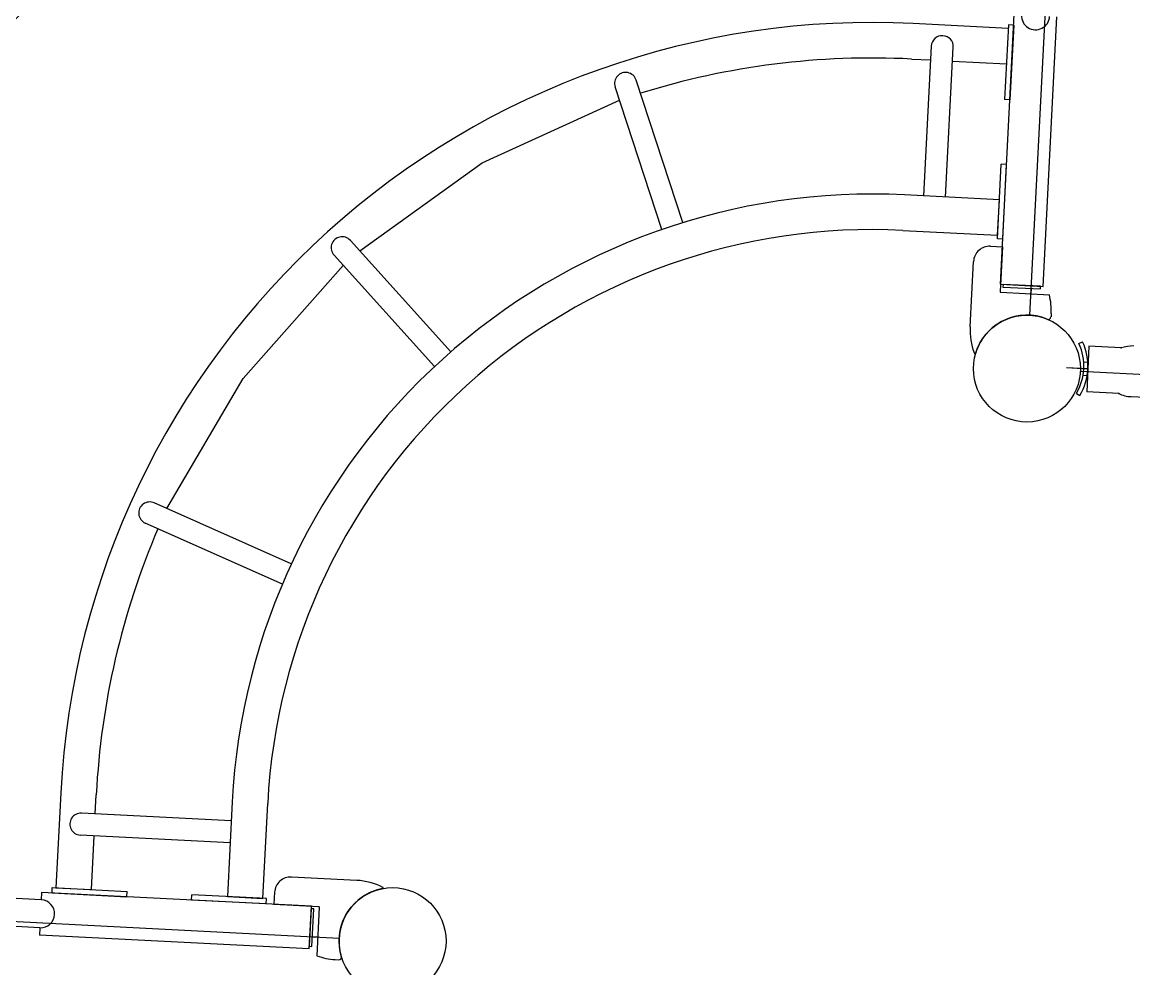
# Model space of a CAD drawing. Header units: feet. Extents: x 10084 to 13321, y 3329 to 8503.
# Drawn here: x 11186.77 to 11191.1, y 5252.145 to 5255.834 of the extents above; entities that cross this region are included whole.
import ezdxf

# ---------------------------------------------------------------- set-up
doc = ezdxf.new("R2010")
doc.units = ezdxf.units.FT
doc.header["$LTSCALE"] = 40
doc.header["$MEASUREMENT"] = 0
doc.layers.add('amenity center', color=31, linetype='Continuous')

msp = doc.modelspace()

# ---------------------------------------------------------------- linework, layer by layer
at = {"layer": 'amenity center', "color": 7, "ltscale": 100}
for p, q in [((11190.8813, 5258.3542), (11190.6942, 5254.6923)), ((11190.5804, 5254.8128), (11190.6341, 5255.8636)), ((11190.7469, 5254.8043), (11190.8006, 5255.8551)), ((11190.6105, 5255.8099), (11190.241, 5255.8288)), ((11190.6112, 5255.824), (11190.5964, 5255.5328)), ((11190.632, 5255.823), (11190.6112, 5255.824)), ((11190.632, 5255.823), (11190.6172, 5255.5317)), ((11190.2814, 5255.1572), (11190.3112, 5255.7409)), ((11190.367, 5255.1529), (11190.3968, 5255.7365)), ((11190.234, 5255.6906), (11190.3084, 5255.6868)), ((11190.3941, 5255.6824), (11190.6035, 5255.6717)), ((11189.3432, 5255.0531), (11189.1612, 5255.6085)), ((11189.2617, 5255.0264), (11189.0797, 5255.5818)), ((11190.6172, 5255.5317), (11190.5964, 5255.5328)), ((11190.5686, 5254.9899), (11190.5835, 5255.2811)), ((11190.6043, 5255.2801), (11190.5835, 5255.2811)), ((11190.5894, 5254.9888), (11190.6043, 5255.2801)), ((11190.5764, 5255.1422), (11190.2069, 5255.161)), ((11190.5693, 5255.004), (11190.5764, 5255.1422)), ((11188.4397, 5254.5496), (11188.048, 5254.9835)), ((11190.1998, 5255.0229), (11190.5693, 5255.004)), ((11190.5894, 5254.9888), (11190.5686, 5254.9899)), ((11190.5411, 5254.9609), (11190.5879, 5254.9585)), ((11190.5879, 5254.9585), (11190.579, 5254.7842)), ((11188.376, 5254.4922), (11187.9844, 5254.926)), ((11190.4625, 5254.6471), (11190.4755, 5254.9017)), ((11190.5804, 5254.8128), (11190.7469, 5254.8043)), ((11190.5908, 5254.8123), (11190.5903, 5254.8019)), ((11190.7365, 5254.8049), (11190.5908, 5254.8123)), ((11190.5813, 5254.7815), (11190.771, 5254.7719)), ((11190.5903, 5254.8019), (11190.736, 5254.7945)), ((11190.6995, 5254.7963), (11190.6985, 5254.7756)), ((11190.736, 5254.7945), (11190.7365, 5254.8049)), ((11190.778, 5254.6988), (11190.7774, 5254.686)), ((11190.8864, 5254.5818), (11190.9006, 5254.5883)), ((11190.9253, 5254.571), (11190.9163, 5254.3941)), ((11191.0502, 5254.5646), (11190.9253, 5254.571)), ((11190.9221, 5254.5086), (11190.9049, 5254.5094)), ((11190.9208, 5254.4826), (11190.8375, 5254.4868)), ((11190.9213, 5254.4829), (11190.838, 5254.4872)), ((11190.8917, 5254.4736), (11194.5535, 5254.2865)), ((11190.9195, 5254.4565), (11190.9023, 5254.4574)), ((11190.8764, 5254.3873), (11190.8899, 5254.3794)), ((11191.0411, 5254.3877), (11190.9163, 5254.3941)), ((11192.6089, 5254.2972), (11191.0897, 5254.3748)), ((11187.8179, 5253.723), (11187.284, 5253.9607)), ((11187.7831, 5253.6446), (11187.2491, 5253.8823)), ((11186.92, 5252.8306), (11186.9011, 5252.461)), ((11187.0543, 5252.749), (11187.0581, 5252.8235)), ((11187.5877, 5252.7964), (11187.5688, 5252.4269)), ((11187.707, 5252.4199), (11187.7259, 5252.7894)), ((11187.5839, 5252.722), (11187.0003, 5252.7518)), ((11187.5795, 5252.6363), (11186.9959, 5252.6661)), ((11187.0393, 5252.454), (11187.0499, 5252.6634)), ((11186.8439, 5252.4145), (11185.5123, 5252.4826)), ((11188.0729, 5252.4898), (11187.8183, 5252.5028)), ((11188.0043, 5252.2639), (11184.3425, 5252.4509)), ((11186.8453, 5252.443), (11186.8439, 5252.4145)), ((11187.896, 5252.3894), (11186.8453, 5252.443)), ((11186.8859, 5252.441), (11186.887, 5252.4618)), ((11186.8859, 5252.441), (11187.1772, 5252.4261)), ((11186.887, 5252.4618), (11187.1782, 5252.4469)), ((11186.9011, 5252.461), (11187.0393, 5252.454)), ((11187.1772, 5252.4261), (11187.1782, 5252.4469)), ((11187.4288, 5252.4132), (11187.4299, 5252.434)), ((11187.7211, 5252.4192), (11187.4299, 5252.434)), ((11187.7527, 5252.4436), (11187.7503, 5252.3968)), ((11187.7201, 5252.3984), (11187.4288, 5252.4132)), ((11187.5688, 5252.4269), (11187.707, 5252.4199)), ((11187.7201, 5252.3984), (11187.7211, 5252.4192)), ((11187.7503, 5252.3968), (11187.9247, 5252.3879)), ((11187.8875, 5252.2229), (11187.896, 5252.3894)), ((11187.9271, 5252.3853), (11187.9174, 5252.1957)), ((11186.8383, 5252.3051), (11185.5067, 5252.3731)), ((11187.8955, 5252.379), (11187.8881, 5252.2333)), ((11187.9059, 5252.3784), (11187.8955, 5252.379)), ((11187.8985, 5252.2328), (11187.9059, 5252.3784)), ((11186.8383, 5252.3051), (11186.8368, 5252.2766)), ((11187.8875, 5252.2229), (11186.8368, 5252.2766)), ((11187.9211, 5252.2681), (11187.9003, 5252.2692)), ((11187.8881, 5252.2333), (11187.8985, 5252.2328)), ((11187.9893, 5252.1812), (11188.0021, 5252.1806))]:
    msp.add_line(p, q, dxfattribs=at)
at = {"layer": 'amenity center', "color": 7, "ltscale": 100, "flags": 128}
for points in [[(11188.0843, 5254.9433), (11188.5617, 5255.2862), (11189.0965, 5255.5304)], [(11187.3334, 5253.9387), (11187.6308, 5254.4458), (11188.0206, 5254.8858)]]:
    msp.add_lwpolyline(points, dxfattribs=at)
at = {"layer": 'amenity center', "color": 7, "ltscale": 100}
for centre in [(11190.6836, 5254.4842), (11188.2124, 5252.2533)]:
    msp.add_circle(centre, 0.2083, dxfattribs=at)
for centre, radius, start, end in [((11190.0796, 5252.6691), 5.4136, 87.0756, 177.0756), ((11190.0796, 5252.6691), 5.2753, 87.0756, 177.0756), ((11190.0796, 5252.6691), 4.6067, 87.0756, 177.0756), ((11190.7173, 5255.8593), 0.0548, 177.0756, 357.0756), ((11190.0796, 5252.6691), 3.1638, 87.0756, 177.0756), ((11190.354, 5255.7387), 0.0429, 357.0756, 177.0756), ((11190.0796, 5252.6691), 3.0254, 87.0756, 107.3378), ((11189.1203, 5255.5955), 0.0429, 17.751, 198.5487), ((11190.0796, 5252.6691), 2.4951, 87.0756, 177.0756), ((11190.0796, 5252.6691), 2.3568, 87.0756, 177.0756), ((11188.016, 5254.955), 0.0429, 41.6781, 222.4731), ((11190.5379, 5254.8985), 0.0625, 87.0756, 177.0756), ((11190.5815, 5254.784), 0.0025, 177.0756, 267.0756), ((11190.5283, 5254.7116), 0.25, 357.0756, 13.9517), ((11190.6836, 5254.4843), 0.2083, 67.6044, 163.4207), ((11190.7669, 5254.6865), 0.0104, 247.6044, 357.0756), ((11190.7121, 5254.6343), 0.25, 177.0756, 201.2995), ((11190.6945, 5254.4941), 0.2109, 329.5756, 24.5756), ((11190.6945, 5254.4941), 0.2266, 329.5756, 24.5756), ((11191.1029, 5254.3933), 0.1792, 90.992, 107.1011), ((11190.4815, 5254.5444), 0.0025, 201.2994, 343.4207), ((11191.0929, 5254.4849), 0.1101, 241.9186, 268.2907), ((11187.2663, 5253.9216), 0.0429, 65.6039, 246.3989), ((11190.0796, 5252.6691), 3.0254, 156.8134, 177.0756), ((11186.9981, 5252.709), 0.0429, 87.0756, 267.0756), ((11187.8152, 5252.4404), 0.0625, 87.0756, 177.0756), ((11188.0602, 5252.2402), 0.25, 62.8518, 87.0756), ((11188.2124, 5252.2533), 0.2083, 100.7305, 196.5468), ((11188.1731, 5252.4604), 0.0025, 280.7305, 62.8518), ((11186.8411, 5252.3598), 0.0548, 267.0756, 87.0756), ((11187.9246, 5252.3854), 0.0025, 357.0756, 87.0756), ((11188.0021, 5252.4309), 0.25, 250.1995, 267.0756), ((11188.0027, 5252.191), 0.0104, 267.0756, 16.5468)]:
    msp.add_arc(centre, radius, start, end, dxfattribs=at)
for p in [(11190.6942, 5254.6923), (11191.0502, 5254.5646), (11191.0411, 5254.3877), (11188.0043, 5252.2639)]:
    msp.add_point(p, dxfattribs=at)

doc.saveas('drawing.dxf')
